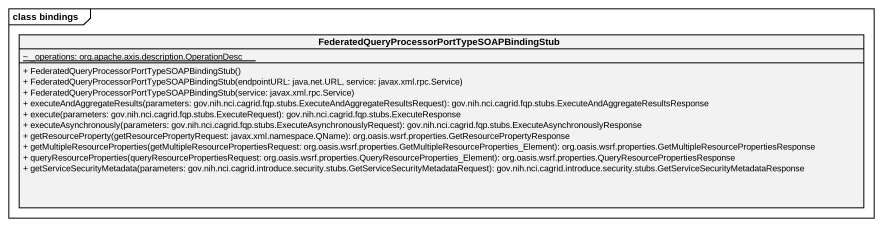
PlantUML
@startuml
mainframe class bindings
hide circle
hide empty members
skinparam classAttributeIconSize 0
class "FederatedQueryProcessorPortTypeSOAPBindingStub" as FederatedQueryProcessorPortT {
  {static} ~ _operations: org.apache.axis.description.OperationDesc
  + FederatedQueryProcessorPortTypeSOAPBindingStub()
  + FederatedQueryProcessorPortTypeSOAPBindingStub(endpointURL: java.net.URL, service: javax.xml.rpc.Service)
  + FederatedQueryProcessorPortTypeSOAPBindingStub(service: javax.xml.rpc.Service)
  + executeAndAggregateResults(parameters: gov.nih.nci.cagrid.fqp.stubs.ExecuteAndAggregateResultsRequest): gov.nih.nci.cagrid.fqp.stubs.ExecuteAndAggregateResultsResponse
  + execute(parameters: gov.nih.nci.cagrid.fqp.stubs.ExecuteRequest): gov.nih.nci.cagrid.fqp.stubs.ExecuteResponse
  + executeAsynchronously(parameters: gov.nih.nci.cagrid.fqp.stubs.ExecuteAsynchronouslyRequest): gov.nih.nci.cagrid.fqp.stubs.ExecuteAsynchronouslyResponse
  + getResourceProperty(getResourcePropertyRequest: javax.xml.namespace.QName): org.oasis.wsrf.properties.GetResourcePropertyResponse
  + getMultipleResourceProperties(getMultipleResourcePropertiesRequest: org.oasis.wsrf.properties.GetMultipleResourceProperties_Element): org.oasis.wsrf.properties.GetMultipleResourcePropertiesResponse
  + queryResourceProperties(queryResourcePropertiesRequest: org.oasis.wsrf.properties.QueryResourceProperties_Element): org.oasis.wsrf.properties.QueryResourcePropertiesResponse
  + getServiceSecurityMetadata(parameters: gov.nih.nci.cagrid.introduce.security.stubs.GetServiceSecurityMetadataRequest): gov.nih.nci.cagrid.introduce.security.stubs.GetServiceSecurityMetadataResponse
}
@enduml
